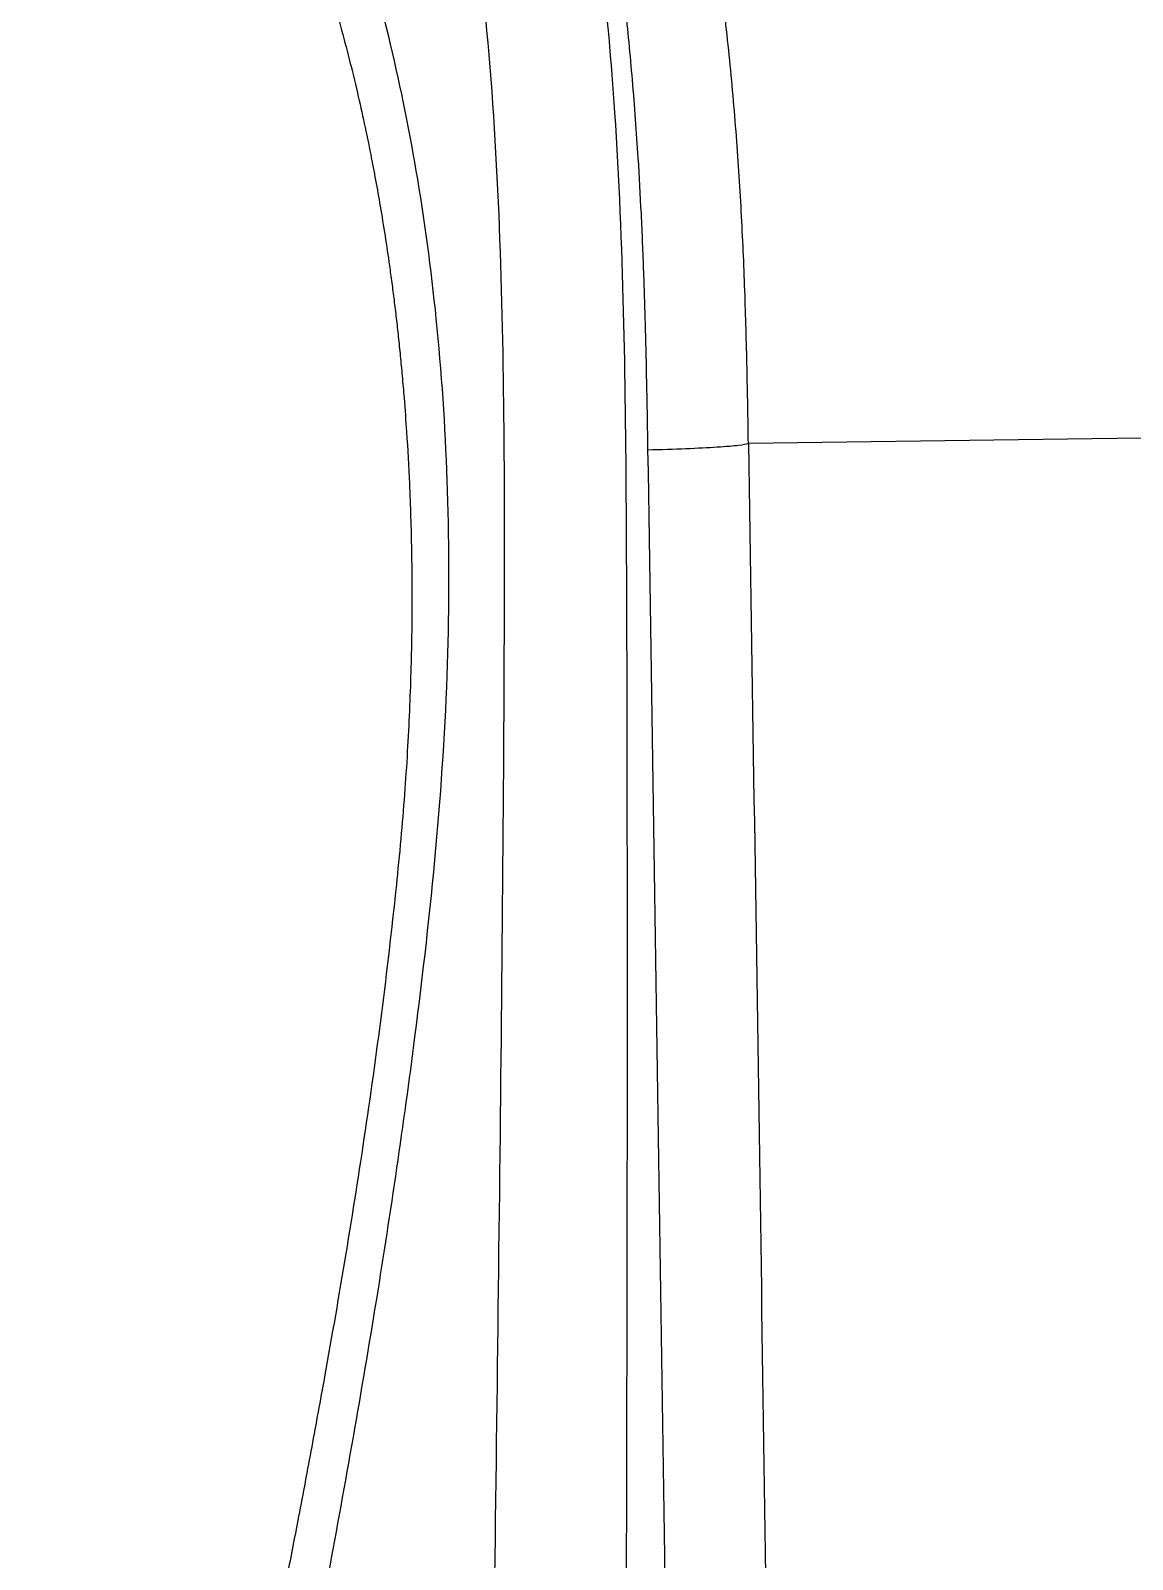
# Model space of a CAD drawing. Extents: x 832 to 912, y 781 to 934.
# Drawn here: x 840.481 to 842.502, y 841.214 to 844.018 of the extents above; entities that cross this region are included whole.
import ezdxf

# ---------------------------------------------------------------- set-up
doc = ezdxf.new("R2010")
doc.units = 0
doc.header["$MEASUREMENT"] = 0
doc.layers.add('1', color=4, linetype='Continuous')

# ---------------------------------------------------------------- blocks, each defined once
blk = doc.blocks.new('2026 SOVEREIGN HL')
at = {"layer": '1', "color": 3, "linetype": 'Continuous', "lineweight": 25}
blk.add_line((10.9293, 46.1772), (10.0684, 46.1659), dxfattribs=at)
for points, knots in [([(7.4222, 49.0504), (7.522, 49.0503), (7.7223, 49.0499), (8.0131, 49.0291), (8.3008, 48.9832), (8.5555, 48.9109), (8.7771, 48.8168), (8.9652, 48.7091), (9.1335, 48.5789), (9.2806, 48.4288), (9.4061, 48.2649), (9.5209, 48.0695), (9.6203, 47.8433), (9.7006, 47.5921), (9.7602, 47.3249), (9.8004, 47.0505), (9.8273, 46.7445), (9.8407, 46.4092), (9.8444, 46.0456), (9.8457, 45.5669), (9.8461, 44.9743), (9.8448, 44.2663), (9.8436, 43.7956), (9.843, 43.5596)], [0, 0, 0, 0, 0.061142, 0.122745, 0.184777, 0.247496, 0.289738, 0.332289, 0.37517, 0.407572, 0.440203, 0.473039, 0.505978, 0.538777, 0.571246, 0.603344, 0.635028, 0.676643, 0.717838, 0.758924, 0.839703, 0.919643, 1, 1, 1, 1]), ([(8.3697, 48.6137), (8.4316, 48.5964), (8.5576, 48.5613), (8.7409, 48.4822), (8.9048, 48.3861), (9.0461, 48.2748), (9.1651, 48.1542), (9.2738, 48.0102), (9.3697, 47.8405), (9.4502, 47.644), (9.5136, 47.4224), (9.5598, 47.1798), (9.5941, 46.892), (9.6138, 46.5609), (9.6209, 46.1904), (9.6201, 45.5643), (9.6109, 44.6864), (9.6007, 43.9346), (9.5956, 43.5592)], [0, 0, 0, 0, 0.054734, 0.111418, 0.167491, 0.208894, 0.249513, 0.289244, 0.328154, 0.366595, 0.405139, 0.444468, 0.484961, 0.540442, 0.597224, 0.655117, 0.827793, 1, 1, 1, 1]), ([(9.197, 43.5592), (9.2311, 43.7363), (9.2977, 44.0813), (9.3876, 44.5871), (9.4531, 45.0318), (9.4978, 45.4205), (9.52, 45.7557), (9.5201, 46.0747), (9.5013, 46.3722), (9.4657, 46.6458), (9.4159, 46.8942), (9.3547, 47.1164), (9.2778, 47.3303), (9.1853, 47.5268), (9.0801, 47.6971), (8.987, 47.817), (8.9116, 47.8988), (8.8557, 47.9528), (8.8112, 47.992), (8.7792, 48.0184), (8.761, 48.0326), (8.7536, 48.0384), (8.7524, 48.0393), (8.7522, 48.0395), (8.7521, 48.0395), (8.7521, 48.0395), (8.7521, 48.0395), (8.7521, 48.0395), (8.7521, 48.0395), (8.7578, 48.0557), (8.6844, 48.0809), (8.6408, 48.1204), (8.5787, 48.1556), (8.5207, 48.1883), (8.4703, 48.214), (8.4395, 48.2281), (8.4289, 48.233)], [0, 0, 0, 0, 0.098013, 0.191072, 0.279186, 0.342339, 0.404067, 0.462794, 0.518454, 0.570825, 0.619815, 0.665393, 0.707503, 0.757956, 0.80146, 0.837673, 0.859955, 0.87804, 0.891964, 0.901788, 0.907568, 0.908386, 0.908551, 0.90859, 0.9086, 0.908602, 0.908603, 0.908603, 0.908603, 0.908604, 0.925495, 0.942223, 0.958781, 0.975166, 0.991375, 1, 1, 1, 1]), ([(6.9486, 48.0947), (6.9684, 48.0962), (7.0152, 48.0996), (7.0916, 48.1052), (7.1715, 48.1108), (7.2455, 48.1157), (7.3031, 48.1193), (7.3513, 48.1221), (7.3919, 48.1243), (7.4327, 48.1264), (7.4733, 48.1282), (7.5136, 48.1298), (7.5539, 48.1313), (7.5863, 48.1322), (7.6203, 48.133), (7.6645, 48.1339), (7.7253, 48.1345), (7.7878, 48.134), (7.8496, 48.1327), (7.9074, 48.1304), (7.9656, 48.1269), (8.0183, 48.1226), (8.0701, 48.1173), (8.122, 48.1106), (8.1741, 48.1025), (8.227, 48.0927), (8.2836, 48.0803), (8.3467, 48.0641), (8.4184, 48.0419), (8.4917, 48.0144), (8.5522, 47.9873), (8.5996, 47.9635), (8.6393, 47.9417), (8.6755, 47.9198), (8.7092, 47.8978), (8.7412, 47.8756), (8.7804, 47.8461), (8.8256, 47.8087), (8.8781, 47.7603), (8.9281, 47.7078), (8.9765, 47.6508), (9.0215, 47.5923), (9.064, 47.5302), (9.1023, 47.4681), (9.1352, 47.4094), (9.1696, 47.3422), (9.2016, 47.2725), (9.2284, 47.2078), (9.2562, 47.1354), (9.287, 47.0462), (9.3213, 46.9305), (9.351, 46.8132), (9.3747, 46.7028), (9.3942, 46.5969), (9.4064, 46.5182), (9.4143, 46.4604), (9.4185, 46.4284), (9.4225, 46.3953), (9.4263, 46.3612), (9.4299, 46.326), (9.4335, 46.2886), (9.4374, 46.2422), (9.4423, 46.1763), (9.4474, 46.0834), (9.4512, 45.9616), (9.4515, 45.8491), (9.4495, 45.7539), (9.4471, 45.6837), (9.4435, 45.6094), (9.4384, 45.5313), (9.4318, 45.4496), (9.4115, 45.2405), (9.3685, 44.9073), (9.3143, 44.5826), (9.2792, 44.3895), (9.2674, 44.3255), (9.2554, 44.2615), (9.2422, 44.1918), (9.2259, 44.1073), (9.2072, 44.0119), (9.1843, 43.8967), (9.1614, 43.7823), (9.14, 43.6767), (9.1258, 43.6063), (9.1187, 43.571), (9.1163, 43.5592)], [0, 0, 0, 0, 0.011218, 0.026631, 0.043507, 0.056669, 0.068701, 0.07634, 0.084066, 0.091876, 0.099554, 0.107217, 0.114867, 0.122507, 0.125697, 0.134307, 0.147735, 0.160439, 0.170119, 0.183165, 0.193661, 0.203607, 0.213609, 0.223675, 0.233813, 0.24403, 0.254732, 0.267244, 0.281614, 0.297905, 0.312056, 0.319381, 0.327875, 0.337559, 0.343045, 0.350175, 0.359102, 0.36985, 0.381939, 0.397185, 0.407855, 0.420426, 0.434581, 0.445305, 0.456109, 0.466987, 0.481194, 0.491962, 0.499299, 0.516658, 0.534528, 0.552908, 0.569646, 0.583414, 0.599089, 0.603509, 0.608058, 0.612737, 0.617545, 0.622482, 0.627547, 0.633255, 0.641901, 0.655045, 0.671799, 0.692125, 0.701098, 0.710649, 0.720743, 0.731326, 0.742382, 0.75393, 0.816213, 0.877716, 0.886462, 0.895201, 0.903935, 0.912666, 0.923772, 0.938574, 0.951783, 0.971071, 0.985518, 0.995156, 1, 1, 1, 1]), ([(10.0684, 46.1659), (10.0676, 46.212), (10.0661, 46.3056), (10.0622, 46.4475), (10.0558, 46.5923), (10.0462, 46.7394), (10.0329, 46.8879), (10.0155, 47.037), (9.9936, 47.1873), (9.9683, 47.3318), (9.9397, 47.4722), (9.9088, 47.6056), (9.8736, 47.7415), (9.8348, 47.8771), (9.7942, 48.0082), (9.7669, 48.0911), (9.754, 48.1304)], [0, 0, 0, 0, 0.067002, 0.135819, 0.206176, 0.277779, 0.350345, 0.423603, 0.497283, 0.573709, 0.640733, 0.711273, 0.780567, 0.855937, 0.931697, 1, 1, 1, 1]), ([(9.8842, 46.1542), (9.8835, 46.1955), (9.8823, 46.2688), (9.8798, 46.3774), (9.8767, 46.4805), (9.8723, 46.5857), (9.8672, 46.679), (9.8616, 46.7609), (9.856, 46.8315), (9.8497, 46.9006), (9.8427, 46.9694), (9.8346, 47.0413), (9.8234, 47.1308), (9.8083, 47.2352), (9.7885, 47.3533), (9.7669, 47.4669), (9.7432, 47.5791), (9.7185, 47.6848), (9.6919, 47.7893), (9.6648, 47.8891), (9.6462, 47.9542), (9.637, 47.9863)], [0, 0, 0, 0, 0.064677, 0.114959, 0.170245, 0.226269, 0.280159, 0.317068, 0.355315, 0.391745, 0.426447, 0.464608, 0.506231, 0.569736, 0.632853, 0.698843, 0.757613, 0.821444, 0.880026, 0.940811, 1, 1, 1, 1]), ([(9.8842, 46.1542), (9.9082, 46.1549), (9.9562, 46.1564), (10.0136, 46.1594), (10.0551, 46.1627), (10.064, 46.1648), (10.0684, 46.1659)], [0, 0, 0, 0, 0.250004, 0.500002, 0.749998, 1, 1, 1, 1]), ([(10.0684, 46.1659), (10.0753, 45.7303), (10.0888, 44.8633), (10.101, 43.996), (10.1071, 43.5645)], [0, 0, 0, 0, 0.5024828, 1, 1, 1, 1]), ([(9.9228, 43.5597), (9.9167, 43.9906), (9.9046, 44.8556), (9.891, 45.7203), (9.8842, 46.1542)], [0, 0, 0, 0, 0.498177, 1, 1, 1, 1])]:
    blk.add_open_spline(points, degree=3, knots=knots, dxfattribs=at)

msp = doc.modelspace()

# ---------------------------------------------------------------- block references
at = {"layer": '1'}
msp.add_blockref('2026 SOVEREIGN HL', (831.7292, 797.0948), dxfattribs=at)

doc.saveas('drawing.dxf')
